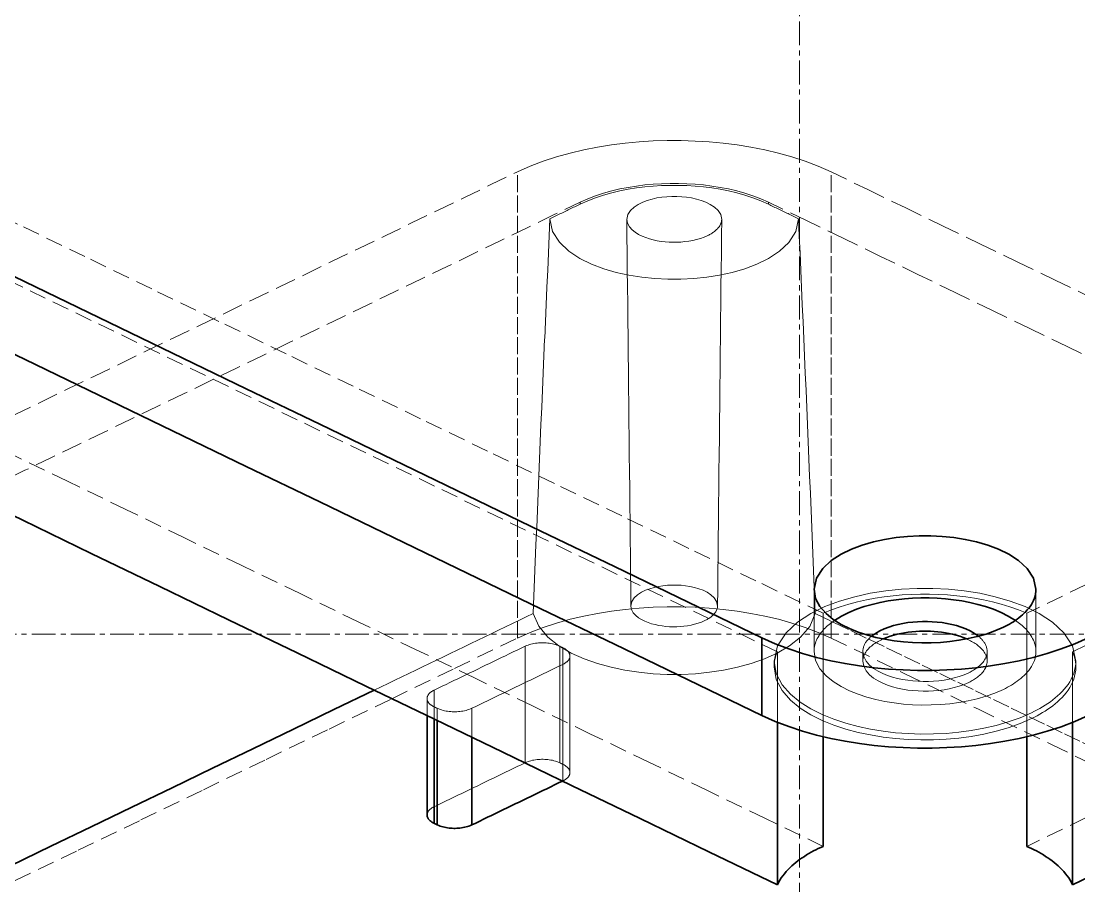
# Model space of a CAD drawing. Header units: millimetres. Extents: x 10 to 410, y 10 to 287.
# Drawn here: x 286.14 to 317.2, y 215.61 to 241.01 of the extents above; entities that cross this region are included whole.
import ezdxf

# ---------------------------------------------------------------- set-up
doc = ezdxf.new("R2010")
doc.units = ezdxf.units.MM
doc.linetypes.add('CENTER', pattern=[1.15, 0.7, -0.15, 0.15, -0.15])
doc.linetypes.add('DASHED', pattern=[0.75, 0.5, -0.25])
for name, color, linetype, lineweight in [('CENTER', 4, 'CENTER', 13), ('HIDDEN', 8, 'DASHED', 18), ('VISIBLE', 7, 'CONTINUOUS', 35)]:
    doc.layers.add(name, color=color, linetype=linetype, lineweight=lineweight)

msp = doc.modelspace()

# ---------------------------------------------------------------- linework, layer by layer
at = {"layer": 'CENTER'}
for p, q in [((309, 169), (309, 273)), ((214, 223), (404, 223))]:
    msp.add_line(p, q, dxfattribs=at)
at = {"layer": 'HIDDEN'}
for points in [[(309.69, 223.619), (307.719, 224.571), (305.748, 225.523), (303.776, 226.476), (301.805, 227.428), (299.834, 228.381), (297.862, 229.333), (295.891, 230.286), (293.92, 231.238), (291.948, 232.191), (289.977, 233.143), (288.006, 234.096), (286.034, 235.048), (284.063, 236.001), (282.092, 236.953), (280.12, 237.905), (278.149, 238.858), (276.178, 239.81), (274.206, 240.763), (272.235, 241.715), (270.264, 242.668), (268.292, 243.62), (266.321, 244.573), (264.35, 245.525)], [(308.348, 222.486), (306.333, 223.46), (304.318, 224.433), (302.304, 225.407), (300.289, 226.38), (298.274, 227.354), (296.259, 228.327), (294.244, 229.301), (292.229, 230.274), (290.214, 231.248), (288.199, 232.221), (286.184, 233.195), (284.169, 234.168), (282.154, 235.142), (280.14, 236.115), (278.125, 237.089), (276.11, 238.062), (274.095, 239.036), (272.08, 240.01), (270.065, 240.983), (268.05, 241.957), (266.035, 242.93), (264.02, 243.904), (262.005, 244.877)], [(355.352, 242.782), (353.626, 241.949), (351.901, 241.116), (350.176, 240.282), (348.451, 239.449), (346.726, 238.616), (345.001, 237.783), (343.276, 236.95), (341.551, 236.116), (339.825, 235.283), (338.1, 234.45), (336.375, 233.617), (334.65, 232.784), (332.925, 231.95), (331.2, 231.117), (329.475, 230.284), (327.75, 229.451), (326.025, 228.618), (324.299, 227.784), (322.574, 226.951), (320.849, 226.118), (319.124, 225.285), (317.399, 224.451), (315.674, 223.618)], [(357.194, 241.892), (355.447, 241.048), (353.701, 240.204), (351.954, 239.36), (350.207, 238.517), (348.46, 237.673), (346.713, 236.829), (344.966, 235.985), (343.219, 235.142), (341.472, 234.298), (339.725, 233.454), (337.978, 232.611), (336.231, 231.767), (334.484, 230.923), (332.738, 230.079), (330.991, 229.236), (329.244, 228.392), (327.497, 227.548), (325.75, 226.704), (324.003, 225.861), (322.256, 225.017), (320.509, 224.173), (318.762, 223.329), (317.015, 222.486)], [(309.926, 236.581), (309.55, 236.748), (309.165, 236.895), (308.774, 237.023), (308.377, 237.134), (307.977, 237.229), (307.572, 237.308), (307.166, 237.373), (306.757, 237.425), (306.347, 237.463), (305.936, 237.488), (305.524, 237.501), (305.113, 237.501), (304.701, 237.489), (304.29, 237.463), (303.88, 237.425), (303.471, 237.374), (303.065, 237.308), (302.661, 237.229), (302.26, 237.134), (301.863, 237.024), (301.472, 236.896), (301.087, 236.749), (300.711, 236.581)], [(282.855, 227.957), (283.632, 228.332), (284.408, 228.707), (285.184, 229.082), (285.961, 229.457), (286.737, 229.832), (287.513, 230.207), (288.29, 230.582), (289.066, 230.957), (289.842, 231.331), (290.619, 231.706), (291.395, 232.081), (292.171, 232.456), (292.948, 232.831), (293.724, 233.206), (294.5, 233.581), (295.277, 233.956), (296.053, 234.331), (296.829, 234.706), (297.606, 235.081), (298.382, 235.456), (299.158, 235.831), (299.935, 236.206), (300.711, 236.581)], [(300.711, 222.888), (300.711, 223.483), (300.711, 224.079), (300.711, 224.674), (300.711, 225.269), (300.711, 225.865), (300.711, 226.46), (300.711, 227.055), (300.711, 227.651), (300.711, 228.246), (300.711, 228.841), (300.711, 229.437), (300.711, 230.032), (300.711, 230.628), (300.711, 231.223), (300.711, 231.818), (300.711, 232.414), (300.711, 233.009), (300.711, 233.604), (300.711, 234.2), (300.711, 234.795), (300.711, 235.39), (300.711, 235.986), (300.711, 236.581)], [(309.926, 236.581), (311.023, 236.051), (312.119, 235.521), (313.215, 234.991), (314.312, 234.461), (315.408, 233.932), (316.505, 233.402), (317.601, 232.872), (318.698, 232.342), (319.794, 231.813), (320.891, 231.283), (321.987, 230.753), (323.084, 230.223), (324.18, 229.693), (325.277, 229.164), (326.373, 228.634), (327.47, 228.104), (328.566, 227.574), (329.663, 227.045), (330.759, 226.515), (331.856, 225.985), (332.952, 225.455), (334.049, 224.925), (335.145, 224.396)], [(309.926, 222.888), (309.926, 223.483), (309.926, 224.078), (309.926, 224.674), (309.926, 225.269), (309.926, 225.864), (309.926, 226.46), (309.926, 227.055), (309.926, 227.65), (309.926, 228.246), (309.926, 228.841), (309.926, 229.436), (309.926, 230.032), (309.926, 230.627), (309.926, 231.222), (309.926, 231.818), (309.926, 232.413), (309.926, 233.008), (309.926, 233.604), (309.926, 234.199), (309.926, 234.794), (309.926, 235.39), (309.926, 235.985), (309.926, 236.581)], [(302.554, 235.691), (302.779, 235.791), (303.01, 235.879), (303.245, 235.956), (303.483, 236.023), (303.724, 236.079), (303.966, 236.127), (304.21, 236.166), (304.455, 236.197), (304.701, 236.22), (304.948, 236.235), (305.195, 236.243), (305.442, 236.243), (305.689, 236.235), (305.936, 236.22), (306.182, 236.197), (306.427, 236.166), (306.671, 236.127), (306.913, 236.079), (307.154, 236.022), (307.392, 235.956), (307.626, 235.879), (307.857, 235.791), (308.083, 235.69)], [(302.554, 235.633), (302.779, 235.734), (303.01, 235.822), (303.245, 235.899), (303.483, 235.966), (303.724, 236.022), (303.966, 236.07), (304.21, 236.109), (304.455, 236.14), (304.701, 236.163), (304.948, 236.178), (305.195, 236.186), (305.442, 236.186), (305.689, 236.178), (305.936, 236.163), (306.182, 236.14), (306.427, 236.109), (306.671, 236.07), (306.913, 236.022), (307.154, 235.965), (307.392, 235.899), (307.626, 235.822), (307.857, 235.734), (308.083, 235.633)], [(306.712, 235.185), (306.683, 235.326), (306.604, 235.448), (306.497, 235.548), (306.375, 235.627), (306.245, 235.692), (306.108, 235.743), (305.968, 235.784), (305.826, 235.815), (305.682, 235.838), (305.537, 235.853), (305.391, 235.861), (305.245, 235.861), (305.1, 235.853), (304.955, 235.838), (304.811, 235.815), (304.668, 235.784), (304.528, 235.743), (304.392, 235.692), (304.261, 235.627), (304.139, 235.548), (304.032, 235.448), (303.954, 235.326), (303.924, 235.185)], [(355.352, 235.936), (353.626, 235.102), (351.901, 234.269), (350.176, 233.436), (348.451, 232.603), (346.726, 231.77), (345.001, 230.936), (343.276, 230.103), (341.551, 229.27), (339.825, 228.437), (338.1, 227.604), (336.375, 226.77), (334.65, 225.937), (332.925, 225.104), (331.2, 224.271), (329.475, 223.438), (327.75, 222.604), (326.025, 221.771), (324.299, 220.938), (322.574, 220.105), (320.849, 219.272), (319.124, 218.438), (317.399, 217.605), (315.674, 216.772)], [(309.69, 216.772), (307.983, 217.597), (306.277, 218.421), (304.57, 219.246), (302.863, 220.071), (301.156, 220.895), (299.45, 221.72), (297.743, 222.545), (296.036, 223.369), (294.329, 224.194), (292.622, 225.019), (290.916, 225.843), (289.209, 226.668), (287.502, 227.493), (285.795, 228.317), (284.089, 229.142), (282.382, 229.966), (280.675, 230.791), (278.968, 231.616), (277.261, 232.44), (275.555, 233.265), (273.848, 234.09), (272.141, 234.914), (270.434, 235.739)], [(302.554, 235.691), (301.777, 235.316), (301.001, 234.941), (300.225, 234.566), (299.448, 234.191), (298.672, 233.816), (297.896, 233.441), (297.119, 233.066), (296.343, 232.691), (295.567, 232.316), (294.79, 231.941), (294.014, 231.566), (293.238, 231.191), (292.461, 230.816), (291.685, 230.441), (290.909, 230.066), (290.132, 229.691), (289.356, 229.316), (288.58, 228.941), (287.803, 228.566), (287.027, 228.191), (286.251, 227.816), (285.475, 227.441), (284.698, 227.066)], [(301.669, 235.206), (301.708, 235.225), (301.746, 235.243), (301.785, 235.262), (301.823, 235.281), (301.862, 235.299), (301.9, 235.318), (301.939, 235.336), (301.977, 235.355), (302.016, 235.373), (302.054, 235.392), (302.092, 235.411), (302.131, 235.429), (302.169, 235.448), (302.208, 235.466), (302.246, 235.485), (302.285, 235.503), (302.323, 235.522), (302.362, 235.541), (302.4, 235.559), (302.438, 235.578), (302.477, 235.596), (302.515, 235.615), (302.554, 235.633)], [(302.554, 235.633), (302.554, 235.636), (302.554, 235.638), (302.554, 235.641), (302.554, 235.643), (302.554, 235.646), (302.554, 235.648), (302.554, 235.651), (302.554, 235.653), (302.554, 235.656), (302.554, 235.658), (302.554, 235.661), (302.554, 235.663), (302.554, 235.666), (302.554, 235.668), (302.554, 235.671), (302.554, 235.673), (302.554, 235.676), (302.554, 235.678), (302.554, 235.681), (302.554, 235.683), (302.554, 235.686), (302.554, 235.688), (302.554, 235.691)], [(333.302, 223.505), (332.205, 224.035), (331.109, 224.565), (330.012, 225.095), (328.916, 225.625), (327.819, 226.154), (326.723, 226.684), (325.627, 227.214), (324.53, 227.744), (323.434, 228.273), (322.337, 228.803), (321.241, 229.333), (320.144, 229.863), (319.048, 230.393), (317.951, 230.922), (316.855, 231.452), (315.758, 231.982), (314.662, 232.512), (313.565, 233.041), (312.469, 233.571), (311.372, 234.101), (310.276, 234.631), (309.179, 235.161), (308.083, 235.69)], [(308.083, 235.633), (308.083, 235.636), (308.083, 235.638), (308.083, 235.641), (308.083, 235.643), (308.083, 235.646), (308.083, 235.648), (308.083, 235.651), (308.083, 235.653), (308.083, 235.656), (308.083, 235.658), (308.083, 235.661), (308.083, 235.663), (308.083, 235.665), (308.083, 235.668), (308.083, 235.67), (308.083, 235.673), (308.083, 235.675), (308.083, 235.678), (308.083, 235.68), (308.083, 235.683), (308.083, 235.685), (308.083, 235.688), (308.083, 235.69)], [(308.083, 235.633), (308.121, 235.615), (308.16, 235.596), (308.198, 235.577), (308.237, 235.559), (308.275, 235.54), (308.314, 235.522), (308.352, 235.503), (308.39, 235.485), (308.429, 235.466), (308.467, 235.447), (308.506, 235.429), (308.544, 235.41), (308.583, 235.392), (308.621, 235.373), (308.66, 235.355), (308.698, 235.336), (308.736, 235.317), (308.775, 235.299), (308.813, 235.28), (308.852, 235.262), (308.89, 235.243), (308.929, 235.225), (308.967, 235.206)], [(301.669, 235.206), (301.647, 234.702), (301.624, 234.198), (301.602, 233.694), (301.58, 233.19), (301.557, 232.687), (301.535, 232.183), (301.513, 231.679), (301.492, 231.175), (301.47, 230.671), (301.448, 230.167), (301.427, 229.663), (301.405, 229.159), (301.384, 228.655), (301.363, 228.151), (301.342, 227.646), (301.321, 227.142), (301.3, 226.638), (301.279, 226.134), (301.258, 225.63), (301.237, 225.126), (301.217, 224.622), (301.196, 224.118), (301.176, 223.614)], [(308.967, 235.206), (308.893, 234.834), (308.688, 234.512), (308.409, 234.252), (308.09, 234.042), (307.747, 233.873), (307.39, 233.737), (307.023, 233.63), (306.649, 233.547), (306.272, 233.487), (305.891, 233.447), (305.509, 233.428), (305.127, 233.428), (304.745, 233.447), (304.365, 233.487), (303.987, 233.547), (303.614, 233.63), (303.247, 233.737), (302.889, 233.873), (302.546, 234.042), (302.227, 234.252), (301.948, 234.513), (301.744, 234.834), (301.669, 235.206)], [(303.924, 235.185), (303.946, 235.071), (304.001, 234.968), (304.078, 234.881), (304.168, 234.807), (304.267, 234.746), (304.372, 234.694), (304.48, 234.65), (304.591, 234.614), (304.703, 234.584), (304.818, 234.56), (304.933, 234.541), (305.049, 234.527), (305.165, 234.519), (305.282, 234.515), (305.398, 234.516), (305.515, 234.521), (305.631, 234.532), (305.747, 234.547), (305.861, 234.568), (305.975, 234.594), (306.087, 234.626), (306.197, 234.665), (306.304, 234.712)], [(304.048, 223.831), (304.042, 224.325), (304.037, 224.819), (304.032, 225.312), (304.026, 225.806), (304.021, 226.299), (304.015, 226.793), (304.01, 227.287), (304.005, 227.78), (303.999, 228.274), (303.994, 228.768), (303.989, 229.261), (303.983, 229.755), (303.978, 230.248), (303.972, 230.742), (303.967, 231.236), (303.962, 231.729), (303.956, 232.223), (303.951, 232.717), (303.946, 233.21), (303.94, 233.704), (303.935, 234.197), (303.93, 234.691), (303.924, 235.185)], [(306.304, 234.712), (306.33, 234.725), (306.355, 234.738), (306.38, 234.752), (306.405, 234.766), (306.429, 234.781), (306.453, 234.797), (306.476, 234.813), (306.499, 234.83), (306.521, 234.848), (306.543, 234.866), (306.564, 234.886), (306.584, 234.906), (306.603, 234.927), (306.622, 234.949), (306.639, 234.972), (306.654, 234.996), (306.669, 235.021), (306.681, 235.046), (306.692, 235.073), (306.7, 235.1), (306.707, 235.128), (306.711, 235.156), (306.712, 235.185)], [(306.589, 223.831), (306.594, 224.325), (306.6, 224.819), (306.605, 225.312), (306.61, 225.806), (306.616, 226.299), (306.621, 226.793), (306.626, 227.287), (306.632, 227.78), (306.637, 228.274), (306.643, 228.768), (306.648, 229.261), (306.653, 229.755), (306.659, 230.248), (306.664, 230.742), (306.669, 231.236), (306.675, 231.729), (306.68, 232.223), (306.686, 232.717), (306.691, 233.21), (306.696, 233.704), (306.702, 234.197), (306.707, 234.691), (306.712, 235.185)], [(309.461, 223.614), (309.44, 224.118), (309.42, 224.622), (309.399, 225.126), (309.378, 225.63), (309.358, 226.134), (309.337, 226.638), (309.316, 227.142), (309.295, 227.646), (309.274, 228.15), (309.252, 228.654), (309.231, 229.158), (309.21, 229.662), (309.188, 230.166), (309.167, 230.67), (309.145, 231.174), (309.123, 231.678), (309.101, 232.182), (309.079, 232.686), (309.057, 233.19), (309.035, 233.694), (309.012, 234.198), (308.99, 234.702), (308.967, 235.206)], [(306.589, 223.831), (306.562, 223.96), (306.49, 224.072), (306.393, 224.162), (306.282, 224.235), (306.163, 224.293), (306.038, 224.34), (305.911, 224.378), (305.781, 224.406), (305.65, 224.427), (305.517, 224.441), (305.385, 224.448), (305.252, 224.448), (305.119, 224.441), (304.987, 224.427), (304.856, 224.406), (304.726, 224.378), (304.598, 224.34), (304.474, 224.293), (304.355, 224.235), (304.244, 224.162), (304.146, 224.072), (304.075, 223.96), (304.048, 223.831)], [(317.113, 222.211), (317.014, 222.659), (316.762, 223.045), (316.423, 223.358), (316.035, 223.61), (315.62, 223.813), (315.187, 223.976), (314.743, 224.105), (314.292, 224.205), (313.835, 224.277), (313.375, 224.325), (312.913, 224.348), (312.45, 224.348), (311.989, 224.325), (311.529, 224.277), (311.072, 224.205), (310.62, 224.105), (310.176, 223.976), (309.744, 223.813), (309.328, 223.61), (308.941, 223.358), (308.601, 223.045), (308.349, 222.659), (308.251, 222.211)], [(309.424, 222.496), (309.424, 222.575), (309.424, 222.655), (309.424, 222.734), (309.424, 222.814), (309.424, 222.893), (309.424, 222.972), (309.424, 223.052), (309.424, 223.131), (309.424, 223.21), (309.424, 223.29), (309.424, 223.369), (309.424, 223.449), (309.424, 223.528), (309.424, 223.607), (309.424, 223.687), (309.424, 223.766), (309.424, 223.845), (309.424, 223.925), (309.424, 224.004), (309.424, 224.084), (309.424, 224.163), (309.424, 224.242), (309.424, 224.322)], [(315.94, 222.496), (315.94, 222.575), (315.94, 222.655), (315.94, 222.734), (315.94, 222.814), (315.94, 222.893), (315.94, 222.972), (315.94, 223.052), (315.94, 223.131), (315.94, 223.21), (315.94, 223.29), (315.94, 223.369), (315.94, 223.449), (315.94, 223.528), (315.94, 223.607), (315.94, 223.687), (315.94, 223.766), (315.94, 223.845), (315.94, 223.925), (315.94, 224.004), (315.94, 224.084), (315.94, 224.163), (315.94, 224.242), (315.94, 224.322)], [(315.674, 223.618), (315.427, 223.72), (315.176, 223.809), (314.921, 223.886), (314.664, 223.954), (314.403, 224.012), (314.141, 224.061), (313.878, 224.101), (313.613, 224.132), (313.348, 224.156), (313.082, 224.171), (312.815, 224.179), (312.549, 224.179), (312.282, 224.171), (312.016, 224.156), (311.751, 224.132), (311.486, 224.101), (311.223, 224.061), (310.961, 224.012), (310.701, 223.954), (310.443, 223.887), (310.188, 223.809), (309.937, 223.72), (309.69, 223.619)], [(309.926, 222.888), (309.55, 223.056), (309.165, 223.203), (308.774, 223.331), (308.377, 223.441), (307.977, 223.536), (307.572, 223.615), (307.166, 223.681), (306.757, 223.732), (306.347, 223.77), (305.936, 223.796), (305.524, 223.808), (305.113, 223.808), (304.701, 223.796), (304.29, 223.77), (303.88, 223.732), (303.471, 223.681), (303.065, 223.616), (302.661, 223.536), (302.26, 223.442), (301.863, 223.331), (301.472, 223.203), (301.087, 223.056), (300.711, 222.888)], [(304.048, 223.831), (304.067, 223.727), (304.117, 223.634), (304.188, 223.554), (304.27, 223.488), (304.36, 223.431), (304.456, 223.384), (304.554, 223.344), (304.655, 223.311), (304.758, 223.284), (304.862, 223.262), (304.967, 223.245), (305.072, 223.232), (305.179, 223.224), (305.285, 223.221), (305.391, 223.222), (305.497, 223.227), (305.603, 223.236), (305.709, 223.25), (305.813, 223.269), (305.917, 223.293), (306.019, 223.323), (306.119, 223.358), (306.217, 223.401)], [(306.217, 223.401), (306.24, 223.412), (306.263, 223.424), (306.286, 223.437), (306.308, 223.45), (306.33, 223.464), (306.352, 223.478), (306.374, 223.493), (306.394, 223.508), (306.415, 223.524), (306.435, 223.541), (306.454, 223.559), (306.472, 223.577), (306.49, 223.597), (306.506, 223.617), (306.522, 223.638), (306.536, 223.659), (306.549, 223.682), (306.56, 223.705), (306.57, 223.729), (306.578, 223.754), (306.584, 223.78), (306.587, 223.805), (306.589, 223.831)], [(296.509, 221.36), (296.712, 221.458), (296.914, 221.556), (297.117, 221.654), (297.32, 221.752), (297.523, 221.85), (297.726, 221.948), (297.929, 222.046), (298.132, 222.144), (298.335, 222.242), (298.538, 222.34), (298.741, 222.438), (298.944, 222.536), (299.147, 222.634), (299.349, 222.732), (299.552, 222.83), (299.755, 222.928), (299.958, 223.026), (300.161, 223.124), (300.364, 223.222), (300.567, 223.32), (300.77, 223.418), (300.973, 223.516), (301.176, 223.614)], [(309.461, 223.614), (309.296, 223.234), (309.029, 222.918), (308.703, 222.66), (308.344, 222.45), (307.965, 222.28), (307.573, 222.142), (307.173, 222.032), (306.766, 221.947), (306.355, 221.885), (305.941, 221.844), (305.526, 221.824), (305.11, 221.824), (304.695, 221.844), (304.281, 221.885), (303.87, 221.947), (303.464, 222.032), (303.063, 222.142), (302.671, 222.28), (302.292, 222.45), (301.933, 222.66), (301.608, 222.918), (301.34, 223.235), (301.176, 223.614)], [(310.028, 223.409), (309.987, 223.381), (309.947, 223.351), (309.908, 223.321), (309.869, 223.29), (309.831, 223.258), (309.794, 223.225), (309.759, 223.191), (309.724, 223.156), (309.69, 223.119), (309.658, 223.082), (309.627, 223.043), (309.598, 223.003), (309.57, 222.962), (309.544, 222.92), (309.52, 222.876), (309.499, 222.832), (309.48, 222.786), (309.463, 222.74), (309.449, 222.692), (309.438, 222.644), (309.43, 222.595), (309.425, 222.546), (309.424, 222.496)], [(309.461, 223.614), (309.984, 223.361), (310.507, 223.108), (311.03, 222.856), (311.553, 222.603), (312.076, 222.35), (312.599, 222.097), (313.122, 221.845), (313.645, 221.592), (314.168, 221.339), (314.691, 221.087), (315.215, 220.834), (315.738, 220.581), (316.261, 220.328), (316.784, 220.076), (317.307, 219.823), (317.83, 219.57), (318.353, 219.318), (318.876, 219.065), (319.399, 218.812), (319.922, 218.559), (320.445, 218.307), (320.968, 218.054), (321.491, 217.801)], [(309.69, 219.993), (309.69, 220.15), (309.69, 220.308), (309.69, 220.465), (309.69, 220.623), (309.69, 220.781), (309.69, 220.938), (309.69, 221.096), (309.69, 221.254), (309.69, 221.411), (309.69, 221.569), (309.69, 221.727), (309.69, 221.884), (309.69, 222.042), (309.69, 222.2), (309.69, 222.357), (309.69, 222.515), (309.69, 222.673), (309.69, 222.83), (309.69, 222.988), (309.69, 223.146), (309.69, 223.303), (309.69, 223.461), (309.69, 223.619)], [(315.94, 222.496), (315.938, 222.546), (315.933, 222.595), (315.925, 222.644), (315.914, 222.692), (315.901, 222.74), (315.884, 222.786), (315.865, 222.832), (315.843, 222.876), (315.819, 222.92), (315.794, 222.962), (315.766, 223.003), (315.737, 223.043), (315.706, 223.082), (315.673, 223.119), (315.64, 223.156), (315.605, 223.191), (315.569, 223.225), (315.532, 223.258), (315.494, 223.29), (315.456, 223.321), (315.416, 223.351), (315.376, 223.381), (315.336, 223.409)], [(315.674, 219.993), (315.674, 220.15), (315.674, 220.308), (315.674, 220.466), (315.674, 220.623), (315.674, 220.781), (315.674, 220.938), (315.674, 221.096), (315.674, 221.254), (315.674, 221.411), (315.674, 221.569), (315.674, 221.727), (315.674, 221.884), (315.674, 222.042), (315.674, 222.2), (315.674, 222.357), (315.674, 222.515), (315.674, 222.672), (315.674, 222.83), (315.674, 222.988), (315.674, 223.145), (315.674, 223.303), (315.674, 223.461), (315.674, 223.618)], [(258.318, 202.413), (260.161, 203.303), (262.004, 204.193), (263.847, 205.083), (265.69, 205.974), (267.534, 206.864), (269.377, 207.754), (271.22, 208.644), (273.063, 209.535), (274.906, 210.425), (276.75, 211.315), (278.593, 212.205), (280.436, 213.096), (282.279, 213.986), (284.122, 214.876), (285.965, 215.766), (287.809, 216.656), (289.652, 217.547), (291.495, 218.437), (293.338, 219.327), (295.181, 220.217), (297.025, 221.108), (298.868, 221.998), (300.711, 222.888)], [(300.94, 222.651), (300.982, 222.669), (301.024, 222.685), (301.067, 222.699), (301.111, 222.711), (301.155, 222.722), (301.199, 222.731), (301.244, 222.738), (301.289, 222.743), (301.334, 222.748), (301.379, 222.75), (301.424, 222.752), (301.47, 222.752), (301.515, 222.75), (301.56, 222.748), (301.605, 222.743), (301.65, 222.738), (301.695, 222.731), (301.739, 222.722), (301.784, 222.711), (301.827, 222.699), (301.87, 222.685), (301.913, 222.669), (301.954, 222.651)], [(309.926, 222.888), (312.089, 221.842), (314.253, 220.797), (316.416, 219.752), (318.579, 218.707), (320.743, 217.661), (322.906, 216.616), (325.07, 215.571), (327.233, 214.526), (329.396, 213.481), (331.56, 212.435), (333.723, 211.39), (335.886, 210.345), (338.05, 209.3), (340.213, 208.254), (342.376, 207.209), (344.54, 206.164), (346.703, 205.119), (348.866, 204.073), (351.03, 203.028), (353.193, 201.983), (355.356, 200.938), (357.52, 199.892), (359.683, 198.847)], [(311.11, 222.943), (311.092, 222.928), (311.075, 222.913), (311.058, 222.898), (311.041, 222.881), (311.025, 222.865), (311.009, 222.848), (310.994, 222.831), (310.979, 222.813), (310.965, 222.795), (310.952, 222.776), (310.939, 222.757), (310.927, 222.737), (310.915, 222.717), (310.905, 222.696), (310.895, 222.675), (310.887, 222.654), (310.879, 222.632), (310.873, 222.61), (310.867, 222.588), (310.863, 222.565), (310.86, 222.542), (310.858, 222.519), (310.857, 222.496)], [(311.456, 222.864), (311.419, 222.847), (311.382, 222.829), (311.346, 222.811), (311.31, 222.792), (311.275, 222.772), (311.24, 222.751), (311.206, 222.729), (311.172, 222.706), (311.139, 222.682), (311.108, 222.656), (311.077, 222.63), (311.047, 222.602), (311.019, 222.573), (310.992, 222.543), (310.966, 222.511), (310.943, 222.478), (310.922, 222.443), (310.903, 222.407), (310.887, 222.37), (310.874, 222.331), (310.865, 222.292), (310.859, 222.251), (310.857, 222.211)], [(314.506, 222.211), (314.504, 222.251), (314.499, 222.292), (314.489, 222.331), (314.476, 222.37), (314.46, 222.407), (314.442, 222.443), (314.42, 222.478), (314.397, 222.511), (314.372, 222.543), (314.345, 222.573), (314.316, 222.602), (314.287, 222.63), (314.256, 222.656), (314.224, 222.682), (314.191, 222.706), (314.158, 222.729), (314.124, 222.751), (314.089, 222.772), (314.053, 222.792), (314.018, 222.811), (313.981, 222.829), (313.945, 222.847), (313.908, 222.864)], [(314.506, 222.496), (314.506, 222.519), (314.504, 222.542), (314.501, 222.565), (314.496, 222.588), (314.491, 222.61), (314.484, 222.632), (314.477, 222.654), (314.468, 222.675), (314.458, 222.696), (314.448, 222.717), (314.437, 222.737), (314.425, 222.757), (314.412, 222.776), (314.398, 222.795), (314.384, 222.813), (314.37, 222.831), (314.354, 222.848), (314.339, 222.865), (314.322, 222.881), (314.306, 222.898), (314.289, 222.913), (314.272, 222.928), (314.254, 222.943)], [(298.268, 221.36), (298.384, 221.416), (298.5, 221.472), (298.616, 221.528), (298.732, 221.584), (298.849, 221.64), (298.965, 221.696), (299.081, 221.753), (299.197, 221.809), (299.313, 221.865), (299.43, 221.921), (299.546, 221.977), (299.662, 222.033), (299.778, 222.089), (299.894, 222.145), (300.011, 222.202), (300.127, 222.258), (300.243, 222.314), (300.359, 222.37), (300.475, 222.426), (300.592, 222.482), (300.708, 222.538), (300.824, 222.594), (300.94, 222.651)], [(300.94, 219.227), (300.94, 219.376), (300.94, 219.525), (300.94, 219.674), (300.94, 219.823), (300.94, 219.972), (300.94, 220.12), (300.94, 220.269), (300.94, 220.418), (300.94, 220.567), (300.94, 220.716), (300.94, 220.865), (300.94, 221.013), (300.94, 221.162), (300.94, 221.311), (300.94, 221.46), (300.94, 221.609), (300.94, 221.758), (300.94, 221.906), (300.94, 222.055), (300.94, 222.204), (300.94, 222.353), (300.94, 222.502), (300.94, 222.651)], [(301.954, 222.651), (301.958, 222.649), (301.962, 222.647), (301.966, 222.645), (301.97, 222.643), (301.974, 222.641), (301.978, 222.639), (301.982, 222.637), (301.986, 222.635), (301.99, 222.633), (301.994, 222.631), (301.998, 222.629), (302.002, 222.627), (302.006, 222.625), (302.01, 222.623), (302.014, 222.622), (302.018, 222.62), (302.022, 222.618), (302.026, 222.616), (302.03, 222.614), (302.034, 222.612), (302.038, 222.61), (302.042, 222.608), (302.046, 222.606)], [(301.954, 219.227), (301.954, 219.376), (301.954, 219.525), (301.954, 219.674), (301.954, 219.823), (301.954, 219.972), (301.954, 220.12), (301.954, 220.269), (301.954, 220.418), (301.954, 220.567), (301.954, 220.716), (301.954, 220.865), (301.954, 221.013), (301.954, 221.162), (301.954, 221.311), (301.954, 221.46), (301.954, 221.609), (301.954, 221.758), (301.954, 221.906), (301.954, 222.055), (301.954, 222.204), (301.954, 222.353), (301.954, 222.502), (301.954, 222.651)], [(302.046, 222.606), (302.059, 222.599), (302.072, 222.593), (302.085, 222.585), (302.098, 222.578), (302.111, 222.57), (302.123, 222.562), (302.135, 222.554), (302.147, 222.545), (302.158, 222.536), (302.17, 222.526), (302.18, 222.516), (302.191, 222.506), (302.201, 222.495), (302.21, 222.483), (302.219, 222.471), (302.227, 222.459), (302.234, 222.446), (302.24, 222.433), (302.246, 222.419), (302.25, 222.405), (302.253, 222.391), (302.255, 222.376), (302.256, 222.361)], [(302.046, 219.183), (302.046, 219.332), (302.046, 219.481), (302.046, 219.629), (302.046, 219.778), (302.046, 219.927), (302.046, 220.076), (302.046, 220.225), (302.046, 220.374), (302.046, 220.522), (302.046, 220.671), (302.046, 220.82), (302.046, 220.969), (302.046, 221.118), (302.046, 221.267), (302.046, 221.415), (302.046, 221.564), (302.046, 221.713), (302.046, 221.862), (302.046, 222.011), (302.046, 222.16), (302.046, 222.308), (302.046, 222.457), (302.046, 222.606)], [(308.348, 222.486), (308.34, 222.468), (308.333, 222.449), (308.325, 222.431), (308.318, 222.412), (308.312, 222.393), (308.305, 222.374), (308.299, 222.355), (308.293, 222.336), (308.288, 222.317), (308.283, 222.297), (308.278, 222.278), (308.274, 222.258), (308.27, 222.239), (308.266, 222.219), (308.263, 222.199), (308.26, 222.179), (308.258, 222.159), (308.256, 222.14), (308.254, 222.12), (308.253, 222.1), (308.252, 222.08), (308.251, 222.06), (308.251, 222.04)], [(308.348, 220.413), (308.348, 220.503), (308.348, 220.593), (308.348, 220.683), (308.348, 220.774), (308.348, 220.864), (308.348, 220.954), (308.348, 221.044), (308.348, 221.134), (308.348, 221.224), (308.348, 221.314), (308.348, 221.405), (308.348, 221.495), (308.348, 221.585), (308.348, 221.675), (308.348, 221.765), (308.348, 221.855), (308.348, 221.945), (308.348, 222.035), (308.348, 222.126), (308.348, 222.216), (308.348, 222.306), (308.348, 222.396), (308.348, 222.486)], [(309.424, 222.496), (309.471, 222.229), (309.598, 221.988), (309.778, 221.783), (309.989, 221.61), (310.22, 221.465), (310.464, 221.343), (310.717, 221.241), (310.976, 221.155), (311.24, 221.085), (311.507, 221.028), (311.776, 220.984), (312.048, 220.952), (312.32, 220.932), (312.593, 220.923), (312.866, 220.925), (313.138, 220.938), (313.41, 220.962), (313.681, 220.998), (313.949, 221.046), (314.215, 221.107), (314.478, 221.183), (314.735, 221.274), (314.985, 221.383)], [(310.857, 222.496), (310.884, 222.346), (310.955, 222.211), (311.055, 222.097), (311.174, 222), (311.303, 221.919), (311.44, 221.85), (311.582, 221.793), (311.727, 221.745), (311.874, 221.706), (312.024, 221.674), (312.175, 221.649), (312.327, 221.631), (312.479, 221.62), (312.632, 221.615), (312.785, 221.616), (312.937, 221.623), (313.09, 221.637), (313.241, 221.657), (313.392, 221.684), (313.541, 221.718), (313.688, 221.761), (313.832, 221.812), (313.972, 221.873)], [(310.857, 222.211), (310.857, 222.223), (310.857, 222.236), (310.857, 222.248), (310.857, 222.26), (310.857, 222.273), (310.857, 222.285), (310.857, 222.298), (310.857, 222.31), (310.857, 222.322), (310.857, 222.335), (310.857, 222.347), (310.857, 222.36), (310.857, 222.372), (310.857, 222.384), (310.857, 222.397), (310.857, 222.409), (310.857, 222.422), (310.857, 222.434), (310.857, 222.446), (310.857, 222.459), (310.857, 222.471), (310.857, 222.484), (310.857, 222.496)], [(313.972, 221.873), (314.005, 221.889), (314.039, 221.907), (314.072, 221.925), (314.104, 221.944), (314.136, 221.964), (314.167, 221.984), (314.198, 222.006), (314.228, 222.028), (314.258, 222.052), (314.286, 222.076), (314.314, 222.102), (314.34, 222.129), (314.365, 222.156), (314.389, 222.185), (314.411, 222.216), (314.432, 222.247), (314.451, 222.28), (314.467, 222.314), (314.481, 222.349), (314.492, 222.385), (314.5, 222.421), (314.505, 222.458), (314.506, 222.496)], [(314.506, 222.211), (314.506, 222.223), (314.506, 222.236), (314.506, 222.248), (314.506, 222.26), (314.506, 222.273), (314.506, 222.285), (314.506, 222.298), (314.506, 222.31), (314.506, 222.322), (314.506, 222.335), (314.506, 222.347), (314.506, 222.36), (314.506, 222.372), (314.506, 222.384), (314.506, 222.397), (314.506, 222.409), (314.506, 222.422), (314.506, 222.434), (314.506, 222.446), (314.506, 222.459), (314.506, 222.471), (314.506, 222.484), (314.506, 222.496)], [(314.985, 221.383), (315.045, 221.413), (315.105, 221.444), (315.164, 221.476), (315.222, 221.51), (315.279, 221.546), (315.335, 221.582), (315.39, 221.621), (315.443, 221.661), (315.496, 221.703), (315.547, 221.747), (315.596, 221.792), (315.643, 221.84), (315.688, 221.89), (315.731, 221.941), (315.771, 221.995), (315.807, 222.052), (315.84, 222.11), (315.869, 222.17), (315.894, 222.233), (315.914, 222.297), (315.928, 222.362), (315.937, 222.429), (315.94, 222.496)], [(317.113, 222.04), (317.112, 222.06), (317.112, 222.08), (317.111, 222.1), (317.11, 222.119), (317.108, 222.139), (317.106, 222.159), (317.103, 222.179), (317.1, 222.199), (317.097, 222.219), (317.094, 222.238), (317.09, 222.258), (317.085, 222.277), (317.081, 222.297), (317.075, 222.316), (317.07, 222.336), (317.064, 222.355), (317.058, 222.374), (317.052, 222.393), (317.045, 222.412), (317.038, 222.43), (317.031, 222.449), (317.023, 222.467), (317.015, 222.486)], [(317.015, 220.413), (317.015, 220.503), (317.015, 220.593), (317.015, 220.683), (317.015, 220.774), (317.015, 220.864), (317.015, 220.954), (317.015, 221.044), (317.015, 221.134), (317.015, 221.224), (317.015, 221.314), (317.015, 221.404), (317.015, 221.494), (317.015, 221.585), (317.015, 221.675), (317.015, 221.765), (317.015, 221.855), (317.015, 221.945), (317.015, 222.035), (317.015, 222.125), (317.015, 222.215), (317.015, 222.305), (317.015, 222.396), (317.015, 222.486)], [(299.373, 220.826), (299.49, 220.882), (299.606, 220.938), (299.722, 220.994), (299.838, 221.05), (299.954, 221.106), (300.071, 221.162), (300.187, 221.218), (300.303, 221.275), (300.419, 221.331), (300.535, 221.387), (300.652, 221.443), (300.768, 221.499), (300.884, 221.555), (301, 221.611), (301.116, 221.667), (301.233, 221.723), (301.349, 221.78), (301.465, 221.836), (301.581, 221.892), (301.697, 221.948), (301.814, 222.004), (301.93, 222.06), (302.046, 222.116)], [(302.256, 222.361), (302.255, 222.346), (302.253, 222.332), (302.25, 222.317), (302.246, 222.303), (302.24, 222.29), (302.234, 222.276), (302.227, 222.263), (302.219, 222.251), (302.21, 222.239), (302.201, 222.228), (302.191, 222.217), (302.18, 222.206), (302.169, 222.196), (302.158, 222.187), (302.147, 222.178), (302.135, 222.169), (302.123, 222.16), (302.11, 222.152), (302.098, 222.144), (302.085, 222.137), (302.072, 222.13), (302.059, 222.123), (302.046, 222.116)], [(302.046, 218.693), (302.046, 218.842), (302.046, 218.991), (302.046, 219.14), (302.046, 219.288), (302.046, 219.437), (302.046, 219.586), (302.046, 219.735), (302.046, 219.884), (302.046, 220.033), (302.046, 220.182), (302.046, 220.33), (302.046, 220.479), (302.046, 220.628), (302.046, 220.777), (302.046, 220.926), (302.046, 221.075), (302.046, 221.223), (302.046, 221.372), (302.046, 221.521), (302.046, 221.67), (302.046, 221.819), (302.046, 221.968), (302.046, 222.116)], [(302.256, 218.938), (302.256, 219.087), (302.256, 219.236), (302.256, 219.385), (302.256, 219.533), (302.256, 219.682), (302.256, 219.831), (302.256, 219.98), (302.256, 220.129), (302.256, 220.278), (302.256, 220.426), (302.256, 220.575), (302.256, 220.724), (302.256, 220.873), (302.256, 221.022), (302.256, 221.171), (302.256, 221.319), (302.256, 221.468), (302.256, 221.617), (302.256, 221.766), (302.256, 221.915), (302.256, 222.064), (302.256, 222.212), (302.256, 222.361)], [(308.251, 222.211), (308.315, 221.847), (308.488, 221.52), (308.732, 221.241), (309.019, 221.006), (309.334, 220.809), (309.666, 220.643), (310.01, 220.503), (310.362, 220.387), (310.721, 220.291), (311.084, 220.214), (311.451, 220.155), (311.819, 220.111), (312.189, 220.084), (312.561, 220.071), (312.932, 220.074), (313.303, 220.091), (313.672, 220.124), (314.04, 220.173), (314.406, 220.239), (314.768, 220.322), (315.124, 220.425), (315.474, 220.549), (315.815, 220.697)], [(308.251, 222.04), (308.251, 222.047), (308.251, 222.054), (308.251, 222.062), (308.251, 222.069), (308.251, 222.077), (308.251, 222.084), (308.251, 222.092), (308.251, 222.099), (308.251, 222.107), (308.251, 222.114), (308.251, 222.121), (308.251, 222.129), (308.251, 222.136), (308.251, 222.144), (308.251, 222.151), (308.251, 222.159), (308.251, 222.166), (308.251, 222.174), (308.251, 222.181), (308.251, 222.188), (308.251, 222.196), (308.251, 222.203), (308.251, 222.211)], [(310.857, 222.211), (310.884, 222.061), (310.955, 221.926), (311.055, 221.811), (311.174, 221.715), (311.303, 221.633), (311.44, 221.565), (311.582, 221.508), (311.727, 221.46), (311.874, 221.42), (312.024, 221.389), (312.175, 221.364), (312.327, 221.346), (312.479, 221.335), (312.632, 221.33), (312.785, 221.331), (312.937, 221.338), (313.09, 221.352), (313.241, 221.372), (313.392, 221.399), (313.541, 221.433), (313.688, 221.475), (313.832, 221.526), (313.972, 221.587)], [(313.972, 221.587), (314.005, 221.604), (314.039, 221.622), (314.072, 221.64), (314.104, 221.659), (314.136, 221.678), (314.167, 221.699), (314.198, 221.721), (314.228, 221.743), (314.258, 221.767), (314.286, 221.791), (314.314, 221.817), (314.34, 221.843), (314.365, 221.871), (314.389, 221.9), (314.411, 221.93), (314.432, 221.962), (314.451, 221.995), (314.467, 222.028), (314.481, 222.063), (314.492, 222.099), (314.5, 222.136), (314.505, 222.173), (314.506, 222.211)], [(315.815, 220.697), (315.896, 220.738), (315.977, 220.78), (316.057, 220.824), (316.136, 220.87), (316.213, 220.918), (316.29, 220.968), (316.364, 221.021), (316.438, 221.075), (316.509, 221.132), (316.578, 221.192), (316.645, 221.254), (316.709, 221.318), (316.771, 221.386), (316.828, 221.456), (316.883, 221.53), (316.932, 221.606), (316.977, 221.686), (317.017, 221.768), (317.05, 221.853), (317.077, 221.94), (317.097, 222.029), (317.109, 222.12), (317.113, 222.211)], [(317.113, 222.04), (317.113, 222.047), (317.113, 222.054), (317.113, 222.062), (317.113, 222.069), (317.113, 222.077), (317.113, 222.084), (317.113, 222.092), (317.113, 222.099), (317.113, 222.107), (317.113, 222.114), (317.113, 222.121), (317.113, 222.129), (317.113, 222.136), (317.113, 222.144), (317.113, 222.151), (317.113, 222.159), (317.113, 222.166), (317.113, 222.174), (317.113, 222.181), (317.113, 222.188), (317.113, 222.196), (317.113, 222.203), (317.113, 222.211)], [(308.251, 222.04), (308.315, 221.676), (308.488, 221.348), (308.732, 221.069), (309.019, 220.835), (309.334, 220.638), (309.666, 220.472), (310.01, 220.332), (310.362, 220.216), (310.721, 220.12), (311.084, 220.043), (311.451, 219.983), (311.819, 219.94), (312.189, 219.912), (312.561, 219.9), (312.932, 219.903), (313.303, 219.92), (313.672, 219.953), (314.04, 220.002), (314.406, 220.068), (314.768, 220.151), (315.124, 220.254), (315.474, 220.378), (315.815, 220.526)], [(315.815, 220.526), (315.896, 220.566), (315.977, 220.609), (316.057, 220.653), (316.136, 220.699), (316.213, 220.747), (316.29, 220.797), (316.364, 220.849), (316.438, 220.904), (316.509, 220.961), (316.578, 221.02), (316.645, 221.082), (316.709, 221.147), (316.771, 221.215), (316.828, 221.285), (316.883, 221.359), (316.932, 221.435), (316.977, 221.515), (317.017, 221.597), (317.05, 221.682), (317.077, 221.769), (317.097, 221.858), (317.109, 221.948), (317.113, 222.04)], [(298.268, 221.36), (298.254, 221.353), (298.241, 221.346), (298.228, 221.339), (298.216, 221.332), (298.203, 221.324), (298.191, 221.316), (298.179, 221.307), (298.167, 221.299), (298.155, 221.289), (298.144, 221.28), (298.133, 221.27), (298.123, 221.259), (298.113, 221.248), (298.104, 221.237), (298.095, 221.225), (298.087, 221.213), (298.08, 221.2), (298.073, 221.187), (298.068, 221.173), (298.063, 221.159), (298.06, 221.144), (298.058, 221.13), (298.058, 221.115)], [(298.268, 217.937), (298.268, 218.085), (298.268, 218.234), (298.268, 218.383), (298.268, 218.532), (298.268, 218.681), (298.268, 218.83), (298.268, 218.978), (298.268, 219.127), (298.268, 219.276), (298.268, 219.425), (298.268, 219.574), (298.268, 219.723), (298.268, 219.871), (298.268, 220.02), (298.268, 220.169), (298.268, 220.318), (298.268, 220.467), (298.268, 220.616), (298.268, 220.764), (298.268, 220.913), (298.268, 221.062), (298.268, 221.211), (298.268, 221.36)], [(298.058, 221.115), (298.058, 221.1), (298.06, 221.086), (298.063, 221.071), (298.068, 221.057), (298.073, 221.043), (298.08, 221.03), (298.087, 221.017), (298.095, 221.005), (298.104, 220.993), (298.113, 220.982), (298.123, 220.971), (298.133, 220.96), (298.144, 220.95), (298.155, 220.94), (298.167, 220.931), (298.179, 220.922), (298.191, 220.914), (298.203, 220.906), (298.216, 220.898), (298.228, 220.891), (298.241, 220.883), (298.254, 220.877), (298.268, 220.87)], [(298.058, 220.612), (298.058, 220.634), (298.058, 220.655), (298.058, 220.677), (298.058, 220.699), (298.058, 220.721), (298.058, 220.743), (298.058, 220.765), (298.058, 220.787), (298.058, 220.809), (298.058, 220.83), (298.058, 220.852), (298.058, 220.874), (298.058, 220.896), (298.058, 220.918), (298.058, 220.94), (298.058, 220.962), (298.058, 220.984), (298.058, 221.006), (298.058, 221.027), (298.058, 221.049), (298.058, 221.071), (298.058, 221.093), (298.058, 221.115)], [(298.268, 220.87), (298.272, 220.868), (298.276, 220.866), (298.28, 220.864), (298.284, 220.862), (298.288, 220.86), (298.292, 220.858), (298.296, 220.857), (298.3, 220.855), (298.304, 220.853), (298.308, 220.851), (298.312, 220.849), (298.316, 220.847), (298.32, 220.845), (298.324, 220.843), (298.328, 220.841), (298.332, 220.839), (298.336, 220.837), (298.34, 220.835), (298.344, 220.833), (298.348, 220.831), (298.352, 220.829), (298.356, 220.828), (298.36, 220.826)], [(298.268, 220.51), (298.268, 220.526), (298.268, 220.542), (298.268, 220.557), (298.268, 220.573), (298.268, 220.589), (298.268, 220.604), (298.268, 220.62), (298.268, 220.635), (298.268, 220.651), (298.268, 220.667), (298.268, 220.682), (298.268, 220.698), (298.268, 220.714), (298.268, 220.729), (298.268, 220.745), (298.268, 220.761), (298.268, 220.776), (298.268, 220.792), (298.268, 220.808), (298.268, 220.823), (298.268, 220.839), (298.268, 220.854), (298.268, 220.87)], [(298.36, 220.826), (298.401, 220.807), (298.443, 220.791), (298.486, 220.777), (298.53, 220.765), (298.574, 220.754), (298.619, 220.746), (298.663, 220.738), (298.708, 220.733), (298.753, 220.728), (298.799, 220.726), (298.844, 220.724), (298.889, 220.724), (298.934, 220.726), (298.98, 220.728), (299.025, 220.733), (299.07, 220.738), (299.114, 220.745), (299.159, 220.754), (299.203, 220.765), (299.247, 220.777), (299.29, 220.791), (299.332, 220.807), (299.373, 220.826)], [(298.36, 220.466), (298.36, 220.481), (298.36, 220.497), (298.36, 220.513), (298.36, 220.528), (298.36, 220.544), (298.36, 220.56), (298.36, 220.575), (298.36, 220.591), (298.36, 220.607), (298.36, 220.622), (298.36, 220.638), (298.36, 220.654), (298.36, 220.669), (298.36, 220.685), (298.36, 220.7), (298.36, 220.716), (298.36, 220.732), (298.36, 220.747), (298.36, 220.763), (298.36, 220.779), (298.36, 220.794), (298.36, 220.81), (298.36, 220.826)], [(299.373, 219.976), (299.373, 220.013), (299.373, 220.05), (299.373, 220.087), (299.373, 220.124), (299.373, 220.161), (299.373, 220.198), (299.373, 220.235), (299.373, 220.272), (299.373, 220.308), (299.373, 220.345), (299.373, 220.382), (299.373, 220.419), (299.373, 220.456), (299.373, 220.493), (299.373, 220.53), (299.373, 220.567), (299.373, 220.604), (299.373, 220.641), (299.373, 220.678), (299.373, 220.715), (299.373, 220.752), (299.373, 220.789), (299.373, 220.826)], [(300.94, 219.227), (300.982, 219.246), (301.024, 219.262), (301.067, 219.276), (301.111, 219.288), (301.155, 219.299), (301.199, 219.307), (301.244, 219.315), (301.289, 219.32), (301.334, 219.324), (301.379, 219.327), (301.424, 219.329), (301.47, 219.329), (301.515, 219.327), (301.56, 219.324), (301.605, 219.32), (301.65, 219.315), (301.695, 219.307), (301.739, 219.299), (301.784, 219.288), (301.827, 219.276), (301.87, 219.262), (301.913, 219.246), (301.954, 219.227)], [(298.268, 217.937), (298.384, 217.993), (298.5, 218.049), (298.616, 218.105), (298.732, 218.161), (298.849, 218.217), (298.965, 218.273), (299.081, 218.329), (299.197, 218.386), (299.313, 218.442), (299.43, 218.498), (299.546, 218.554), (299.662, 218.61), (299.778, 218.666), (299.894, 218.722), (300.011, 218.778), (300.127, 218.835), (300.243, 218.891), (300.359, 218.947), (300.475, 219.003), (300.592, 219.059), (300.708, 219.115), (300.824, 219.171), (300.94, 219.227)], [(301.954, 219.227), (301.958, 219.225), (301.962, 219.223), (301.966, 219.222), (301.97, 219.22), (301.974, 219.218), (301.978, 219.216), (301.982, 219.214), (301.986, 219.212), (301.99, 219.21), (301.994, 219.208), (301.998, 219.206), (302.002, 219.204), (302.006, 219.202), (302.01, 219.2), (302.014, 219.198), (302.018, 219.196), (302.022, 219.194), (302.026, 219.193), (302.03, 219.191), (302.034, 219.189), (302.038, 219.187), (302.042, 219.185), (302.046, 219.183)], [(302.046, 219.183), (302.059, 219.176), (302.072, 219.169), (302.085, 219.162), (302.098, 219.155), (302.111, 219.147), (302.123, 219.139), (302.135, 219.131), (302.147, 219.122), (302.158, 219.112), (302.17, 219.103), (302.18, 219.093), (302.191, 219.082), (302.201, 219.071), (302.21, 219.06), (302.219, 219.048), (302.227, 219.036), (302.234, 219.023), (302.24, 219.01), (302.246, 218.996), (302.25, 218.982), (302.253, 218.967), (302.255, 218.953), (302.256, 218.938)], [(302.037, 218.689), (302.038, 218.689), (302.038, 218.689), (302.038, 218.689), (302.039, 218.69), (302.039, 218.69), (302.04, 218.69), (302.04, 218.69), (302.04, 218.69), (302.041, 218.691), (302.041, 218.691), (302.041, 218.691), (302.042, 218.691), (302.042, 218.691), (302.043, 218.692), (302.043, 218.692), (302.043, 218.692), (302.044, 218.692), (302.044, 218.692), (302.044, 218.692), (302.045, 218.693), (302.045, 218.693), (302.046, 218.693), (302.046, 218.693)], [(302.256, 218.938), (302.255, 218.923), (302.253, 218.909), (302.25, 218.894), (302.246, 218.88), (302.24, 218.866), (302.234, 218.853), (302.227, 218.84), (302.219, 218.828), (302.21, 218.816), (302.201, 218.805), (302.191, 218.794), (302.18, 218.783), (302.169, 218.773), (302.158, 218.764), (302.147, 218.754), (302.135, 218.745), (302.123, 218.737), (302.11, 218.729), (302.098, 218.721), (302.085, 218.714), (302.072, 218.707), (302.059, 218.7), (302.046, 218.693)], [(298.268, 217.937), (298.254, 217.93), (298.241, 217.923), (298.228, 217.916), (298.216, 217.909), (298.203, 217.901), (298.191, 217.893), (298.179, 217.884), (298.167, 217.875), (298.155, 217.866), (298.144, 217.857), (298.133, 217.847), (298.123, 217.836), (298.113, 217.825), (298.104, 217.814), (298.095, 217.802), (298.087, 217.789), (298.08, 217.777), (298.073, 217.763), (298.068, 217.75), (298.063, 217.735), (298.06, 217.721), (298.058, 217.706), (298.058, 217.692)]]:
    msp.add_lwpolyline(points, dxfattribs=at)
at = {"layer": 'VISIBLE'}
for points in [[(258.133, 246.938), (260.296, 245.893), (262.459, 244.848), (264.623, 243.802), (266.786, 242.757), (268.949, 241.712), (271.113, 240.667), (273.276, 239.621), (275.439, 238.576), (277.603, 237.531), (279.766, 236.486), (281.929, 235.44), (284.093, 234.395), (286.256, 233.35), (288.419, 232.305), (290.583, 231.259), (292.746, 230.214), (294.91, 229.169), (297.073, 228.124), (299.236, 227.078), (301.4, 226.033), (303.563, 224.988), (305.726, 223.943), (307.89, 222.897)], [(258.133, 244.656), (260.296, 243.611), (262.459, 242.565), (264.623, 241.52), (266.786, 240.475), (268.949, 239.43), (271.113, 238.384), (273.276, 237.339), (275.439, 236.294), (277.603, 235.249), (279.766, 234.203), (281.929, 233.158), (284.093, 232.113), (286.256, 231.068), (288.419, 230.022), (290.583, 228.977), (292.746, 227.932), (294.91, 226.887), (297.073, 225.842), (299.236, 224.796), (301.4, 223.751), (303.563, 222.706), (305.726, 221.661), (307.89, 220.615)], [(262.005, 238.031), (264.02, 237.057), (266.035, 236.084), (268.05, 235.11), (270.065, 234.137), (272.08, 233.163), (274.095, 232.19), (276.11, 231.216), (278.125, 230.243), (280.14, 229.269), (282.154, 228.296), (284.169, 227.322), (286.184, 226.348), (288.199, 225.375), (290.214, 224.401), (292.229, 223.428), (294.244, 222.454), (296.259, 221.481), (298.274, 220.507), (300.289, 219.534), (302.304, 218.56), (304.318, 217.587), (306.333, 216.613), (308.348, 215.64)], [(317.015, 215.639), (318.762, 216.483), (320.509, 217.327), (322.256, 218.171), (324.003, 219.014), (325.75, 219.858), (327.497, 220.702), (329.244, 221.545), (330.991, 222.389), (332.738, 223.233), (334.484, 224.077), (336.231, 224.92), (337.978, 225.764), (339.725, 226.608), (341.472, 227.452), (343.219, 228.295), (344.966, 229.139), (346.713, 229.983), (348.46, 230.827), (350.207, 231.67), (351.954, 232.514), (353.701, 233.358), (355.447, 234.201), (357.194, 235.045)], [(315.94, 224.322), (315.867, 224.651), (315.682, 224.935), (315.432, 225.165), (315.148, 225.35), (314.842, 225.5), (314.524, 225.62), (314.198, 225.715), (313.865, 225.788), (313.53, 225.841), (313.191, 225.876), (312.852, 225.893), (312.512, 225.893), (312.172, 225.876), (311.834, 225.841), (311.498, 225.788), (311.166, 225.715), (310.839, 225.62), (310.521, 225.5), (310.216, 225.35), (309.931, 225.165), (309.681, 224.935), (309.496, 224.651), (309.424, 224.322)], [(309.424, 224.322), (309.471, 224.054), (309.598, 223.814), (309.778, 223.608), (309.989, 223.436), (310.22, 223.291), (310.464, 223.169), (310.717, 223.066), (310.976, 222.981), (311.24, 222.91), (311.507, 222.854), (311.776, 222.81), (312.048, 222.778), (312.32, 222.758), (312.593, 222.748), (312.866, 222.75), (313.138, 222.763), (313.41, 222.788), (313.681, 222.824), (313.949, 222.872), (314.215, 222.933), (314.478, 223.009), (314.735, 223.1), (314.985, 223.209)], [(314.985, 223.209), (315.045, 223.239), (315.105, 223.27), (315.164, 223.302), (315.222, 223.336), (315.279, 223.371), (315.335, 223.408), (315.39, 223.447), (315.443, 223.487), (315.496, 223.529), (315.547, 223.572), (315.596, 223.618), (315.643, 223.666), (315.688, 223.715), (315.731, 223.767), (315.771, 223.821), (315.807, 223.877), (315.84, 223.936), (315.869, 223.996), (315.894, 224.059), (315.914, 224.123), (315.928, 224.188), (315.937, 224.255), (315.94, 224.322)], [(315.336, 223.409), (315.13, 223.534), (314.915, 223.642), (314.692, 223.735), (314.464, 223.813), (314.233, 223.88), (313.998, 223.936), (313.761, 223.981), (313.523, 224.016), (313.283, 224.043), (313.043, 224.06), (312.802, 224.069), (312.561, 224.069), (312.32, 224.06), (312.08, 224.043), (311.84, 224.016), (311.602, 223.981), (311.365, 223.936), (311.131, 223.88), (310.899, 223.813), (310.671, 223.735), (310.449, 223.642), (310.233, 223.534), (310.028, 223.409)], [(314.254, 222.943), (314.137, 223.028), (314.012, 223.099), (313.881, 223.16), (313.746, 223.212), (313.609, 223.255), (313.469, 223.291), (313.328, 223.32), (313.185, 223.343), (313.042, 223.36), (312.898, 223.371), (312.754, 223.377), (312.61, 223.377), (312.465, 223.371), (312.322, 223.36), (312.178, 223.343), (312.036, 223.32), (311.894, 223.291), (311.755, 223.255), (311.617, 223.212), (311.482, 223.16), (311.352, 223.099), (311.226, 223.028), (311.11, 222.943)], [(313.908, 222.864), (313.807, 222.905), (313.704, 222.941), (313.599, 222.973), (313.493, 223), (313.387, 223.024), (313.28, 223.043), (313.172, 223.06), (313.063, 223.073), (312.954, 223.082), (312.845, 223.089), (312.736, 223.092), (312.627, 223.092), (312.518, 223.089), (312.409, 223.082), (312.3, 223.073), (312.192, 223.06), (312.084, 223.043), (311.977, 223.024), (311.87, 223), (311.764, 222.973), (311.66, 222.941), (311.557, 222.905), (311.456, 222.864)], [(307.89, 222.897), (308.281, 222.723), (308.681, 222.57), (309.088, 222.437), (309.5, 222.322), (309.917, 222.223), (310.337, 222.141), (310.76, 222.073), (311.185, 222.019), (311.612, 221.979), (312.039, 221.953), (312.467, 221.94), (312.896, 221.94), (313.324, 221.953), (313.751, 221.979), (314.178, 222.019), (314.603, 222.073), (315.025, 222.14), (315.446, 222.223), (315.863, 222.321), (316.275, 222.436), (316.682, 222.57), (317.082, 222.722), (317.473, 222.897)], [(307.89, 220.615), (307.89, 220.715), (307.89, 220.814), (307.89, 220.913), (307.89, 221.012), (307.89, 221.111), (307.89, 221.211), (307.89, 221.31), (307.89, 221.409), (307.89, 221.508), (307.89, 221.608), (307.89, 221.707), (307.89, 221.806), (307.89, 221.905), (307.89, 222.004), (307.89, 222.104), (307.89, 222.203), (307.89, 222.302), (307.89, 222.401), (307.89, 222.501), (307.89, 222.6), (307.89, 222.699), (307.89, 222.798), (307.89, 222.897)], [(269.206, 208.173), (270.393, 208.747), (271.58, 209.32), (272.767, 209.893), (273.955, 210.467), (275.142, 211.04), (276.329, 211.613), (277.516, 212.187), (278.703, 212.76), (279.89, 213.333), (281.077, 213.907), (282.264, 214.48), (283.451, 215.053), (284.638, 215.627), (285.825, 216.2), (287.012, 216.773), (288.199, 217.347), (289.386, 217.92), (290.573, 218.493), (291.76, 219.067), (292.947, 219.64), (294.135, 220.213), (295.322, 220.787), (296.509, 221.36)], [(298.058, 217.692), (298.058, 217.819), (298.058, 217.946), (298.058, 218.073), (298.058, 218.2), (298.058, 218.326), (298.058, 218.453), (298.058, 218.58), (298.058, 218.707), (298.058, 218.834), (298.058, 218.961), (298.058, 219.088), (298.058, 219.215), (298.058, 219.342), (298.058, 219.469), (298.058, 219.596), (298.058, 219.723), (298.058, 219.85), (298.058, 219.977), (298.058, 220.104), (298.058, 220.231), (298.058, 220.358), (298.058, 220.485), (298.058, 220.612)], [(307.89, 220.615), (308.281, 220.441), (308.681, 220.288), (309.088, 220.155), (309.5, 220.039), (309.917, 219.941), (310.337, 219.858), (310.76, 219.791), (311.185, 219.737), (311.612, 219.697), (312.039, 219.671), (312.467, 219.658), (312.896, 219.658), (313.324, 219.671), (313.751, 219.697), (314.178, 219.737), (314.603, 219.79), (315.025, 219.858), (315.446, 219.941), (315.863, 220.039), (316.275, 220.154), (316.682, 220.287), (317.082, 220.44), (317.473, 220.615)], [(298.268, 217.447), (298.268, 217.58), (298.268, 217.713), (298.268, 217.846), (298.268, 217.98), (298.268, 218.113), (298.268, 218.246), (298.268, 218.379), (298.268, 218.512), (298.268, 218.646), (298.268, 218.779), (298.268, 218.912), (298.268, 219.045), (298.268, 219.178), (298.268, 219.312), (298.268, 219.445), (298.268, 219.578), (298.268, 219.711), (298.268, 219.844), (298.268, 219.978), (298.268, 220.111), (298.268, 220.244), (298.268, 220.377), (298.268, 220.51)], [(298.36, 217.402), (298.36, 217.536), (298.36, 217.669), (298.36, 217.802), (298.36, 217.935), (298.36, 218.068), (298.36, 218.202), (298.36, 218.335), (298.36, 218.468), (298.36, 218.601), (298.36, 218.734), (298.36, 218.867), (298.36, 219.001), (298.36, 219.134), (298.36, 219.267), (298.36, 219.4), (298.36, 219.533), (298.36, 219.667), (298.36, 219.8), (298.36, 219.933), (298.36, 220.066), (298.36, 220.199), (298.36, 220.333), (298.36, 220.466)], [(308.348, 215.64), (308.348, 215.847), (308.348, 216.055), (308.348, 216.262), (308.348, 216.47), (308.348, 216.677), (308.348, 216.885), (308.348, 217.092), (308.348, 217.3), (308.348, 217.508), (308.348, 217.715), (308.348, 217.923), (308.348, 218.13), (308.348, 218.338), (308.348, 218.545), (308.348, 218.753), (308.348, 218.96), (308.348, 219.168), (308.348, 219.375), (308.348, 219.583), (308.348, 219.79), (308.348, 219.998), (308.348, 220.206), (308.348, 220.413)], [(317.015, 215.639), (317.015, 215.847), (317.015, 216.054), (317.015, 216.262), (317.015, 216.47), (317.015, 216.677), (317.015, 216.885), (317.015, 217.092), (317.015, 217.3), (317.015, 217.507), (317.015, 217.715), (317.015, 217.922), (317.015, 218.13), (317.015, 218.338), (317.015, 218.545), (317.015, 218.753), (317.015, 218.96), (317.015, 219.168), (317.015, 219.375), (317.015, 219.583), (317.015, 219.79), (317.015, 219.998), (317.015, 220.205), (317.015, 220.413)], [(299.373, 217.402), (299.373, 217.514), (299.373, 217.626), (299.373, 217.738), (299.373, 217.85), (299.373, 217.962), (299.373, 218.074), (299.373, 218.186), (299.373, 218.298), (299.373, 218.409), (299.373, 218.521), (299.373, 218.633), (299.373, 218.745), (299.373, 218.857), (299.373, 218.969), (299.373, 219.081), (299.373, 219.193), (299.373, 219.305), (299.373, 219.417), (299.373, 219.528), (299.373, 219.64), (299.373, 219.752), (299.373, 219.864), (299.373, 219.976)], [(309.69, 216.772), (309.69, 216.912), (309.69, 217.052), (309.69, 217.192), (309.69, 217.332), (309.69, 217.472), (309.69, 217.612), (309.69, 217.752), (309.69, 217.892), (309.69, 218.032), (309.69, 218.172), (309.69, 218.312), (309.69, 218.452), (309.69, 218.592), (309.69, 218.732), (309.69, 218.872), (309.69, 219.012), (309.69, 219.152), (309.69, 219.292), (309.69, 219.432), (309.69, 219.572), (309.69, 219.713), (309.69, 219.853), (309.69, 219.993)], [(315.674, 216.772), (315.674, 216.912), (315.674, 217.052), (315.674, 217.192), (315.674, 217.332), (315.674, 217.472), (315.674, 217.612), (315.674, 217.752), (315.674, 217.892), (315.674, 218.032), (315.674, 218.172), (315.674, 218.312), (315.674, 218.452), (315.674, 218.592), (315.674, 218.732), (315.674, 218.872), (315.674, 219.012), (315.674, 219.152), (315.674, 219.292), (315.674, 219.432), (315.674, 219.573), (315.674, 219.713), (315.674, 219.853), (315.674, 219.993)], [(299.373, 217.402), (299.489, 217.458), (299.605, 217.514), (299.721, 217.57), (299.837, 217.626), (299.952, 217.682), (300.068, 217.738), (300.184, 217.794), (300.3, 217.85), (300.416, 217.906), (300.532, 217.962), (300.647, 218.018), (300.763, 218.074), (300.879, 218.13), (300.995, 218.185), (301.111, 218.241), (301.226, 218.297), (301.342, 218.353), (301.458, 218.409), (301.574, 218.465), (301.69, 218.521), (301.806, 218.577), (301.921, 218.633), (302.037, 218.689)], [(298.058, 217.692), (298.058, 217.677), (298.06, 217.662), (298.063, 217.648), (298.068, 217.634), (298.073, 217.62), (298.08, 217.607), (298.087, 217.594), (298.095, 217.582), (298.104, 217.57), (298.113, 217.558), (298.123, 217.547), (298.133, 217.537), (298.144, 217.527), (298.155, 217.517), (298.167, 217.508), (298.179, 217.499), (298.191, 217.491), (298.203, 217.483), (298.216, 217.475), (298.228, 217.467), (298.241, 217.46), (298.254, 217.453), (298.268, 217.447)], [(298.268, 217.447), (298.272, 217.445), (298.276, 217.443), (298.28, 217.441), (298.284, 217.439), (298.288, 217.437), (298.292, 217.435), (298.296, 217.433), (298.3, 217.431), (298.304, 217.429), (298.308, 217.428), (298.312, 217.426), (298.316, 217.424), (298.32, 217.422), (298.324, 217.42), (298.328, 217.418), (298.332, 217.416), (298.336, 217.414), (298.34, 217.412), (298.344, 217.41), (298.348, 217.408), (298.352, 217.406), (298.356, 217.404), (298.36, 217.402)], [(298.36, 217.402), (298.401, 217.384), (298.443, 217.368), (298.486, 217.354), (298.53, 217.341), (298.574, 217.331), (298.619, 217.322), (298.663, 217.315), (298.708, 217.309), (298.753, 217.305), (298.799, 217.302), (298.844, 217.301), (298.889, 217.301), (298.934, 217.302), (298.98, 217.305), (299.025, 217.309), (299.07, 217.315), (299.114, 217.322), (299.159, 217.331), (299.203, 217.341), (299.247, 217.354), (299.29, 217.368), (299.332, 217.384), (299.373, 217.402)], [(309.69, 216.772), (309.619, 216.74), (309.549, 216.707), (309.479, 216.672), (309.409, 216.636), (309.341, 216.599), (309.273, 216.561), (309.206, 216.521), (309.14, 216.479), (309.075, 216.436), (309.011, 216.392), (308.948, 216.346), (308.886, 216.298), (308.826, 216.248), (308.768, 216.196), (308.711, 216.143), (308.656, 216.087), (308.603, 216.03), (308.553, 215.97), (308.506, 215.908), (308.461, 215.845), (308.42, 215.778), (308.382, 215.71), (308.348, 215.64)], [(317.015, 215.639), (316.982, 215.71), (316.944, 215.778), (316.903, 215.844), (316.858, 215.908), (316.811, 215.97), (316.76, 216.03), (316.708, 216.087), (316.653, 216.143), (316.596, 216.196), (316.538, 216.248), (316.478, 216.297), (316.416, 216.345), (316.353, 216.391), (316.289, 216.436), (316.224, 216.479), (316.158, 216.52), (316.091, 216.56), (316.023, 216.599), (315.955, 216.636), (315.885, 216.672), (315.815, 216.706), (315.745, 216.74), (315.674, 216.772)]]:
    msp.add_lwpolyline(points, dxfattribs=at)

doc.saveas('drawing.dxf')
